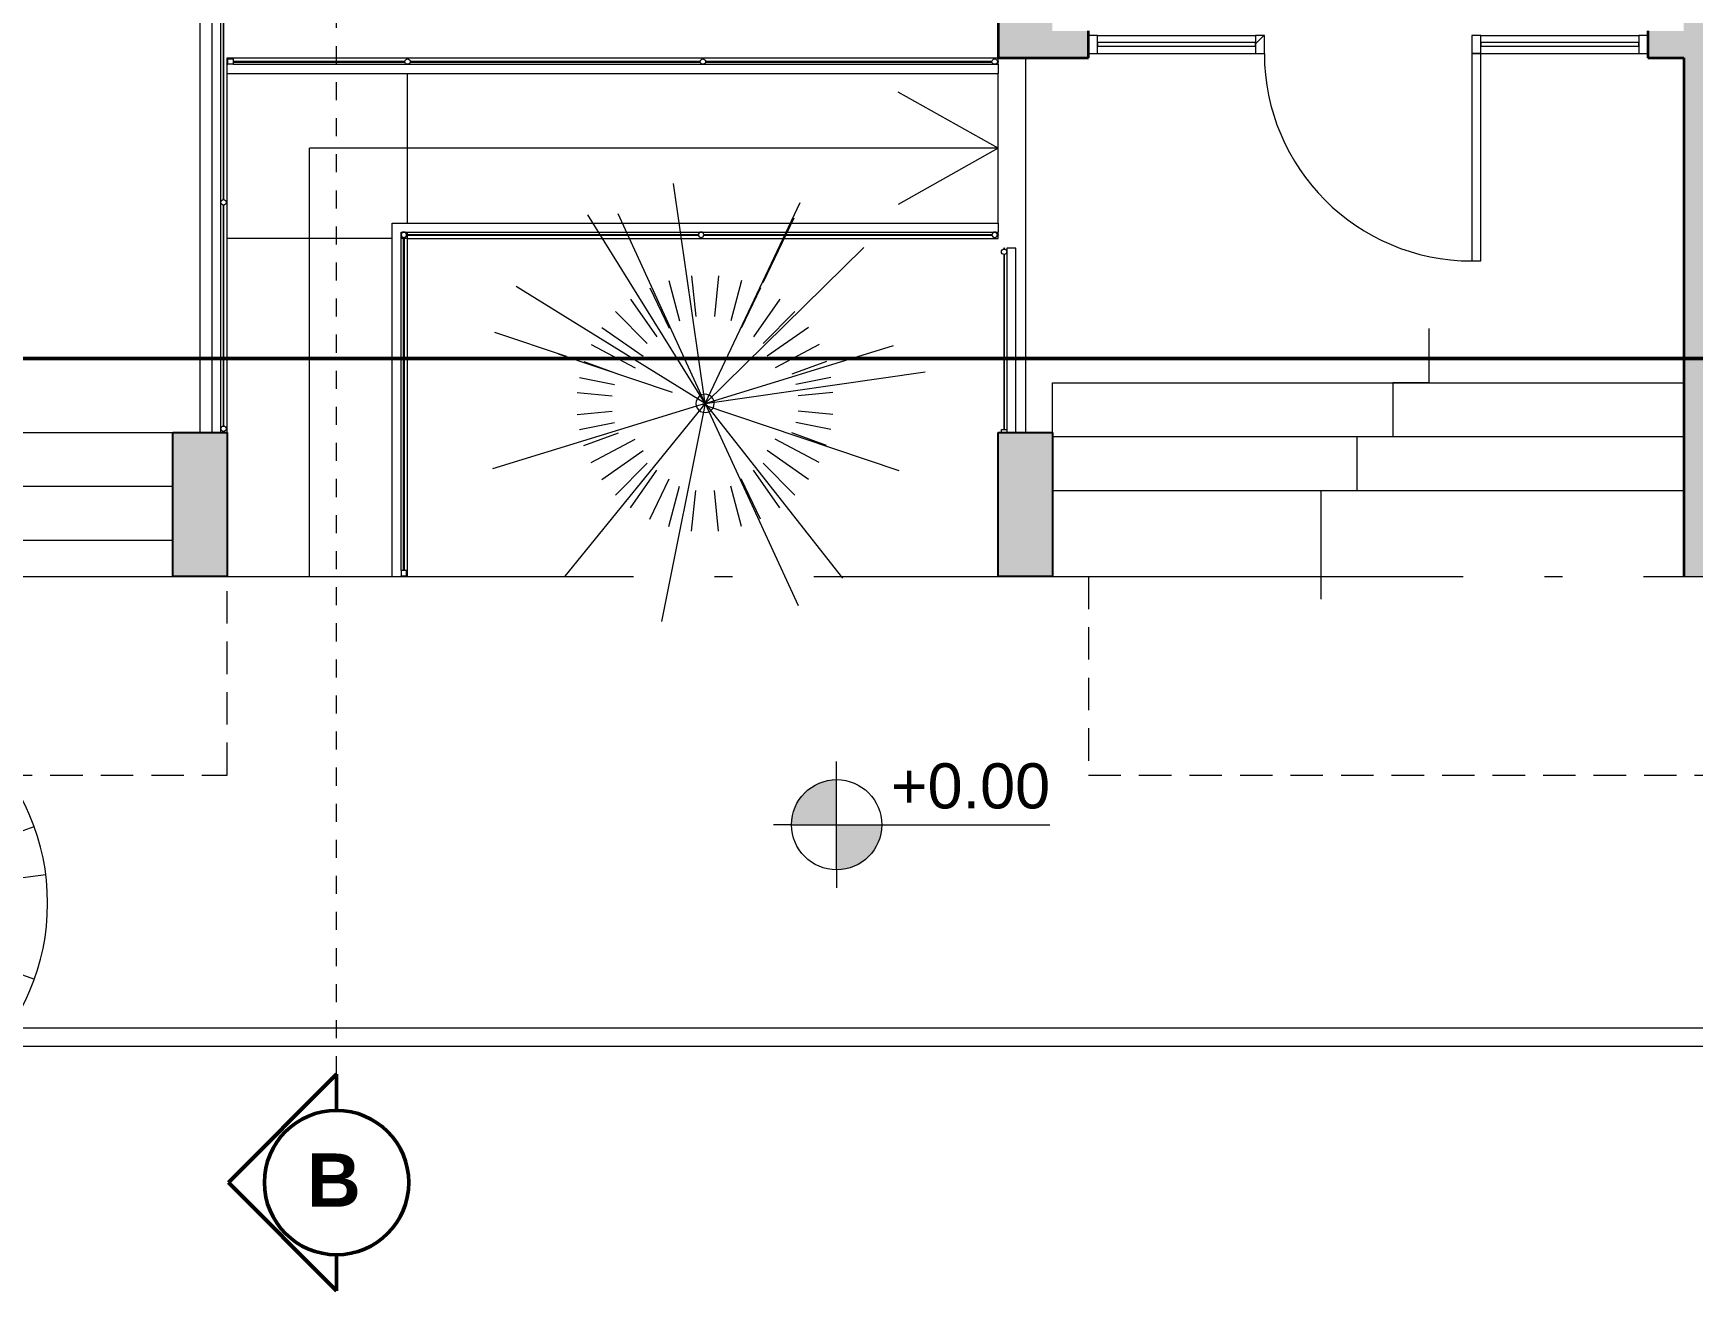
# Model space of a CAD drawing. Header units: metres. Extents: x 42 to 294, y -52 to 32.
# Drawn here: x 59.83 to 69.03, y 3.96 to 10.93 of the extents above; entities that cross this region are included whole.
import ezdxf

# ---------------------------------------------------------------- set-up
doc = ezdxf.new("R2010")
doc.units = ezdxf.units.M
doc.header["$LTSCALE"] = 0.15
for name, pattern in [('ACAD_ISO02W100', [15, 12, -3]), ('ACAD_ISO04W100', [30, 24, -3, 0, -3]), ('Trazo punto', [0.015875, 0.00635, -0.004763, 0, -0.004763])]:
    doc.linetypes.add(name, pattern=pattern)
doc.layers.get('0').update_dxf_attribs({"lineweight": 20})
for name, color, linetype, lineweight in [('A-----SYP', 6, 'Continuous', 50), ('A-DOORSYM', 1, 'Continuous', 9), ('A-FLORHRM', 1, 'Continuous', 9), ('A-FLOROTM', 6, 'Continuous', 13), ('A-FLORSTM', 2, 'Continuous', 9), ('A-WALL', 2, 'Continuous', 30), ('A-WALLCWM', 6, 'Continuous', 9), ('Accesorios', 4, 'Continuous', 20), ('L-PLNTBEM', 3, 'Continuous', 9), ('PROYECCIONES', 7, 'ACAD_ISO02W100', 9), ('S-COLSPRM', 6, 'Continuous', 9), ('S-GRIDIDM', 1, 'Continuous', 20)]:
    doc.layers.add(name, color=color, linetype=linetype, lineweight=lineweight)
doc.layers.add('Hatch', color=8, linetype='Continuous')
doc.layers.add('MUROS', color=11, linetype='Continuous')
doc.styles.get("Standard").update_dxf_attribs({"font": 'arial.ttf', "height": 0.15})

# ---------------------------------------------------------------- blocks, each defined once
blk = doc.blocks.new('Pilar rectangular hormigón - 300x800 mm-168-01 PBaja')
at = {"layer": 'S-COLSPRM'}
for p, q in [((0.15, 0.4), (-0.15, 0.4)), ((-0.15, 0.4), (-0.15, -0.4)), ((0.15, -0.4), (0.15, 0.4)), ((-0.15, -0.4), (0.15, -0.4))]:
    blk.add_line(p, q, dxfattribs=at)
blk = doc.blocks.new('Barandilla - 30 mm-1-01 PBaja')
at = {"layer": 'A-FLORHRM'}
for p, q in [((-0.015, 0.0008), (-0.015, -0.014)), ((0.015, -0.014), (0.015, 0.0008)), ((-0.015, -0.014), (0.015, -0.014))]:
    blk.add_line(p, q, dxfattribs=at)
blk = doc.blocks.new('Barandilla - 30 mm-2-01 PBaja')
at = {"layer": 'A-FLORHRM'}
for start, end in [(0, 180), (180, 360)]:
    blk.add_arc((0, 0), 0.015, start, end, dxfattribs=at)
blk = doc.blocks.new('Barandilla - Barandilla-167-01 PBaja')
at = {"layer": 'A-FLORHRM'}
for p, q in [((20.6685, -6.1598), (20.6635, -6.1598)), ((20.6635, -6.1598), (20.6635, -6.1652)), ((20.6685, -6.1652), (20.6685, -6.1598)), ((20.731, -6.1598), (20.681, -6.1598)), ((20.681, -6.1598), (20.681, -6.1798)), ((20.731, -7.1807), (20.731, -6.1598)), ((20.6635, -6.1945), (20.6635, -7.1658)), ((20.6685, -7.1658), (20.6685, -6.1945)), ((20.681, -6.1798), (20.681, -7.1658))]:
    blk.add_line(p, q, dxfattribs=at)
at = {"layer": 'A-FLORHRM', "extrusion": (0, 0, -1), "zscale": -1, "rotation": 180}
for name, p in [('Barandilla - 30 mm-2-01 PBaja', (-20.666, -6.1798)), ('Barandilla - 30 mm-1-01 PBaja', (-20.666, -7.1798))]:
    blk.add_blockref(name, p, dxfattribs=at)
blk = doc.blocks.new('Barandilla - 30 mm-3-01 PBaja')
at = {"layer": 'A-FLORHRM'}
for p, q in [((0.015, 0.016), (-0.015, 0.016)), ((-0.015, 0.016), (-0.015, -0.014)), ((0.015, -0.014), (0.015, 0.016)), ((-0.015, -0.014), (0.015, -0.014))]:
    blk.add_line(p, q, dxfattribs=at)
blk = doc.blocks.new('Barandilla - Barandilla-166-01 PBaja')
at = {"layer": 'A-FLORHRM'}
for p, q in [((16.2736, -2.0807), (16.2736, -7.1807)), ((16.3236, -2.0847), (16.3236, -2.0807)), ((16.3236, -3.3557), (16.3236, -2.1147)), ((16.3361, -2.0807), (16.3361, -2.0847)), ((16.3361, -2.1147), (16.3361, -3.341)), ((16.3411, -2.0847), (16.3411, -2.0807)), ((16.3411, -3.341), (16.3411, -2.1147)), ((16.3236, -4.6307), (16.3236, -3.3557)), ((16.3361, -3.3703), (16.3361, -4.616)), ((16.3411, -4.616), (16.3411, -3.3703)), ((16.3236, -5.9057), (16.3236, -4.6307)), ((16.3361, -4.6453), (16.3361, -5.891)), ((16.3411, -5.891), (16.3411, -4.6453)), ((16.3236, -7.1607), (16.3236, -5.9057)), ((16.3361, -5.9203), (16.3361, -7.146)), ((16.3411, -7.146), (16.3411, -5.9203)), ((16.3236, -7.1807), (16.3236, -7.1607)), ((16.3361, -7.1753), (16.3361, -7.1807)), ((16.3411, -7.1807), (16.3411, -7.1753))]:
    blk.add_line(p, q, dxfattribs=at)
at = {"layer": 'A-FLORHRM', "extrusion": (0, 0, -1), "zscale": -1}
for name, p in [('Barandilla - 30 mm-3-01 PBaja', (-16.3386, -2.1007)), ('Barandilla - 30 mm-2-01 PBaja', (-16.3386, -3.3557)), ('Barandilla - 30 mm-2-01 PBaja', (-16.3386, -4.6307)), ('Barandilla - 30 mm-2-01 PBaja', (-16.3386, -5.9057)), ('Barandilla - 30 mm-2-01 PBaja', (-16.3386, -7.1607))]:
    blk.add_blockref(name, p, dxfattribs=at)
blk = doc.blocks.new('Panel de sistema - Acristalado-133-01 PBaja')
at = {"layer": 'A-WALLCWM'}
for p, q in [((0.4375, 0.01), (-0.4375, 0.01)), ((-0.4375, 0.01), (-0.4375, -0.01)), ((0.4375, -0.01), (0.4375, 0.01)), ((-0.4375, -0.01), (0.4375, -0.01))]:
    blk.add_line(p, q, dxfattribs=at)
blk = doc.blocks.new('Sgl Glass _2_ - Puerta vidrio-132-01 PBaja')
at = {"layer": 'A-DOORSYM', "lineweight": 13}
blk.add_line((0.575, -0.05), (0.575, -1.2), dxfattribs=at)
at = {"layer": 'A-DOORSYM'}
blk.add_arc((0.575, -0.05), 1.15, 180, 270, dxfattribs=at)
blk = doc.blocks.new('Panel de sistema - Acristalado-131-01 PBaja')
at = {"layer": 'A-WALLCWM'}
for p, q in [((0.4375, 0.01), (-0.4375, 0.01)), ((-0.4375, 0.01), (-0.4375, -0.01)), ((0.4375, -0.01), (0.4375, 0.01)), ((-0.4375, -0.01), (0.4375, -0.01))]:
    blk.add_line(p, q, dxfattribs=at)
blk = doc.blocks.new('Montante rectangular - Montante rectangular - 5x10 cm Aluminio-147-01 PBaja')
at = {"layer": 'A-WALLCWM'}
h = blk.add_hatch(dxfattribs=at)
h.set_pattern_fill('FP1_1', color=256, style=0, pattern_type=2)
h.set_pattern_definition([(225, (0.211, -0.05), (0.25173, -0.25173), []), (225, (0.211, -0.431), (0.25173, -0.25173), [])])
h.paths.add_polyline_path([(-0.05, -0.05), (0, -0.05), (0, 0.05), (-0.05, 0.05)], flags=0)
at = {"layer": 'A-WALLCWM', "lineweight": 13}
for p, q in [((0, 0.05), (-0.05, 0.05)), ((-0.05, 0.05), (-0.05, -0.05)), ((0, -0.05), (0, 0.05)), ((-0.05, -0.05), (0, -0.05))]:
    blk.add_line(p, q, dxfattribs=at)
blk = doc.blocks.new('Montante rectangular - Montante rectangular - 5x10 cm Aluminio-146-01 PBaja')
at = {"layer": 'A-WALLCWM'}
h = blk.add_hatch(dxfattribs=at)
h.set_pattern_fill('FP1_2', color=256, style=0, pattern_type=2)
h.set_pattern_definition([(315, (-0.242, -0.05), (0.25173, 0.25173), []), (315, (-0.242, -0.431), (0.25173, 0.25173), [])])
h.paths.add_polyline_path([(0, 0.05), (0, -0.05), (-0.05, -0.05), (-0.05, 0.05)], flags=0)
at = {"layer": 'A-WALLCWM', "lineweight": 13}
for p, q in [((-0.05, -0.05), (-0.05, 0.05)), ((-0.05, 0.05), (0, 0.05)), ((0, 0.05), (0, -0.05)), ((0, -0.05), (-0.05, -0.05))]:
    blk.add_line(p, q, dxfattribs=at)
blk = doc.blocks.new('Montante rectangular - Montante rectangular - 5x10 cm Aluminio-145-01 PBaja')
at = {"layer": 'A-WALLCWM'}
h = blk.add_hatch(dxfattribs=at)
h.set_pattern_fill('FP1_3', color=256, style=0, pattern_type=2)
h.set_pattern_definition([(315, (-0.233, -0.05), (0.25173, 0.25173), []), (315, (-0.233, -0.431), (0.25173, 0.25173), [])])
h.paths.add_polyline_path([(0.025, 0.05), (0.025, -0.05), (-0.025, -0.05), (-0.025, 0.05)], flags=0)
at = {"layer": 'A-WALLCWM', "lineweight": 13}
for p, q in [((-0.025, -0.05), (-0.025, 0.05)), ((-0.025, 0.05), (0.025, 0.05)), ((0.025, 0.05), (0.025, -0.05)), ((0.025, -0.05), (-0.025, -0.05))]:
    blk.add_line(p, q, dxfattribs=at)
blk = doc.blocks.new('Montante rectangular - Montante rectangular - 5x10 cm Aluminio-144-01 PBaja')
at = {"layer": 'A-WALLCWM'}
h = blk.add_hatch(dxfattribs=at)
h.set_pattern_fill('FP1_4', color=256, style=0, pattern_type=2)
h.set_pattern_definition([(315, (-0.221, -0.05), (0.25173, 0.25173), []), (315, (-0.221, -0.431), (0.25173, 0.25173), [])])
h.paths.add_polyline_path([(0.025, 0.05), (0.025, -0.05), (-0.025, -0.05), (-0.025, 0.05)], flags=0)
at = {"layer": 'A-WALLCWM', "lineweight": 13}
for p, q in [((-0.025, -0.05), (-0.025, 0.05)), ((-0.025, 0.05), (0.025, 0.05)), ((0.025, 0.05), (0.025, -0.05)), ((0.025, -0.05), (-0.025, -0.05))]:
    blk.add_line(p, q, dxfattribs=at)
blk = doc.blocks.new('RPC Tree - Deciduous - Red Ash - 4_5-152-01 PBaja')
at = {"layer": 'L-PLNTBEM'}
for q in [(-0.1765, 1.2324), (-0.3982, 1.1796), (0.4681, 1.1536), (-0.6262, 1.076), (0.7619, 0.9846), (-0.9764, 0.7724), (-1.04, 0.6844), (1.1704, 0.4245), (1.2348, 0.159), (-1.1923, -0.3582), (-0.9429, -0.8129), (-0.853, -0.9069), (-0.1769, -1.2323), (0.6721, -1.048), (0.8336, -0.9247), (1.1717, -0.4207)]:
    blk.add_line((0, 0), q, dxfattribs=at)
for start, end in [(360, 180), (180, 360)]:
    blk.add_arc((0, 0), 1.245, start, end, dxfattribs=at)
blk = doc.blocks.new('Barandilla - 30 mm-11-01 PBaja')
at = {"layer": 'A-FLORHRM'}
for p, q in [((0.015, 0.016), (-0.015, 0.016)), ((-0.015, 0.016), (-0.015, -0.014)), ((0.015, -0.014), (0.015, 0.016)), ((-0.015, -0.014), (0.015, -0.014))]:
    blk.add_line(p, q, dxfattribs=at)
blk = doc.blocks.new('Barandilla - 30 mm-12-01 PBaja')
at = {"layer": 'A-FLORHRM'}
for start, end in [(0, 180), (180, 360)]:
    blk.add_arc((0, 0), 0.015, start, end, dxfattribs=at)
blk = doc.blocks.new('Barandilla - 30 mm-13-01 PBaja')
at = {"layer": 'A-FLORHRM'}
for start, end in [(0, 180), (180, 360)]:
    blk.add_arc((0, 0), 0.015, start, end, dxfattribs=at)
blk = doc.blocks.new('Barandilla - 30 mm-14-01 PBaja')
at = {"layer": 'A-FLORHRM'}
for start, end in [(0, 180), (180, 360)]:
    blk.add_arc((0, 0), 0.015, start, end, dxfattribs=at)
blk = doc.blocks.new('Barandilla - Barandilla-98-01 PBaja')
at = {"layer": 'A-FLORHRM'}
for p, q in [((17.2736, -6.0207), (20.6336, -6.0207)), ((17.2736, -7.9807), (17.2736, -6.0207)), ((17.3236, -7.9466), (17.3236, -6.0707)), ((17.3236, -6.0707), (20.6336, -6.0707)), ((20.6336, -6.0207), (20.6336, -6.0707)), ((17.3361, -7.9466), (17.3361, -6.1003)), ((17.3411, -7.9466), (17.3411, -6.1003)), ((17.3533, -6.0832), (18.9714, -6.0832)), ((17.3533, -6.0882), (18.9714, -6.0882)), ((19.0008, -6.0832), (20.5989, -6.0832)), ((19.0008, -6.0882), (20.5989, -6.0882)), ((20.6283, -6.0832), (20.6336, -6.0832)), ((20.6283, -6.0882), (20.6336, -6.0882)), ((20.6336, -6.0832), (20.6336, -6.0882)), ((17.3236, -7.9807), (17.2736, -7.9807)), ((17.3236, -7.9807), (17.3236, -7.9766)), ((17.3361, -7.9807), (17.3361, -7.9766)), ((17.3411, -7.9807), (17.3361, -7.9807)), ((17.3411, -7.9807), (17.3411, -7.9766))]:
    blk.add_line(p, q, dxfattribs=at)
for name, p, rotation in [('Barandilla - 30 mm-13-01 PBaja', (17.3386, -6.0857), 180), ('Barandilla - 30 mm-14-01 PBaja', (18.9861, -6.0857), 89.99999999999982), ('Barandilla - 30 mm-12-01 PBaja', (20.6136, -6.0857), 89.99999999999982), ('Barandilla - 30 mm-11-01 PBaja', (17.3386, -7.9607), 180)]:
    blk.add_blockref(name, p, dxfattribs=dict(at, rotation=rotation))
blk = doc.blocks.new('Barandilla - 30 mm-15-01 PBaja')
at = {"layer": 'A-FLORHRM'}
for start, end in [(0, 180), (180, 360)]:
    blk.add_arc((0, 0), 0.015, start, end, dxfattribs=at)
blk = doc.blocks.new('Barandilla - 30 mm-0-01 PBaja')
at = {"layer": 'A-FLORHRM'}
for start, end in [(0, 180), (180, 360)]:
    blk.add_arc((0, 0), 0.015, start, end, dxfattribs=at)
blk = doc.blocks.new('Barandilla - Barandilla-95-01 PBaja')
at = {"layer": 'A-FLORHRM'}
for p, q in [((16.3586, -5.1232), (16.3626, -5.1232)), ((16.3586, -5.1282), (16.3586, -5.1232)), ((16.3586, -5.1282), (16.3626, -5.1282)), ((16.3586, -5.1407), (16.3626, -5.1407)), ((16.3586, -5.1907), (16.3586, -5.1407)), ((16.3926, -5.1232), (17.3439, -5.1232)), ((16.3926, -5.1282), (17.3439, -5.1282)), ((16.3926, -5.1407), (17.3586, -5.1407)), ((17.3586, -5.1407), (20.6336, -5.1407)), ((17.3733, -5.1232), (18.9814, -5.1232)), ((17.3733, -5.1282), (18.9814, -5.1282)), ((19.0108, -5.1232), (20.5989, -5.1232)), ((19.0108, -5.1282), (20.5989, -5.1282)), ((20.6283, -5.1232), (20.6336, -5.1232)), ((20.6283, -5.1282), (20.6336, -5.1282)), ((20.6336, -5.1232), (20.6336, -5.1282)), ((20.6336, -5.1407), (20.6336, -5.1907)), ((16.3586, -5.1907), (17.3586, -5.1907)), ((17.3586, -5.1907), (20.6336, -5.1907))]:
    blk.add_line(p, q, dxfattribs=at)
at = {"layer": 'A-FLORHRM', "extrusion": (0, 0, -1), "zscale": -1, "rotation": 270.0000000000002}
for name, p in [('Barandilla - 30 mm-3-01 PBaja', (-16.3786, -5.1257)), ('Barandilla - 30 mm-15-01 PBaja', (-17.3586, -5.1257)), ('Barandilla - 30 mm-0-01 PBaja', (-18.9961, -5.1257)), ('Barandilla - 30 mm-12-01 PBaja', (-20.6136, -5.1257))]:
    blk.add_blockref(name, p, dxfattribs=at)
blk = doc.blocks.new('RPC Arbusto - Cortadera - 2_44 metros-90-01 PBaja')
at = {"layer": 'L-PLNTBEM'}
for p, q in [((0, 0), (0.2412, 1.2088)), ((0, 0), (-0.5148, 1.12)), ((0, 0), (-0.7619, 0.9689)), ((0, 0), (0.777, 0.9569)), ((-0.2022, 0.6818), (-0.1421, 0.4575)), ((-0.0749, 0.7072), (-0.0513, 0.4819)), ((0.0749, 0.7072), (0.0513, 0.4819)), ((0.2022, 0.6818), (0.1421, 0.4575)), ((-0.4147, 0.5778), (-0.2685, 0.369)), ((-0.307, 0.6415), (-0.1996, 0.4173)), ((0.307, 0.6415), (0.1996, 0.4173)), ((0.4147, 0.5778), (0.2685, 0.369)), ((-0.4969, 0.5089), (-0.322, 0.3316)), ((0.4969, 0.5089), (0.322, 0.3316)), ((-1.076, 0.3726), (0.0171, 0.0065)), ((-0.5726, 0.4218), (-0.3438, 0.2615)), ((0.5726, 0.4218), (0.3438, 0.2615)), ((-0.6319, 0.3263), (-0.3879, 0.1984)), ((0, 0), (1.178, 0.3627)), ((0.6319, 0.3263), (0.3879, 0.1984)), ((-0.6721, 0.2327), (-0.4811, 0.1632)), ((0.6721, 0.2327), (0.4811, 0.1632)), ((-0.6964, 0.1444), (-0.5024, 0.1047)), ((0.6964, 0.1444), (0.5024, 0.1047)), ((0, 0), (-1.22, -0.1758)), ((0, 0), (-1.0434, -0.3213)), ((0, 0), (-0.8794, -0.8637)), ((-0.7086, 0.0609), (-0.515, 0.0429)), ((0, 0), (-0.5275, -1.114)), ((0, 0), (0.483, -1.0507)), ((0, 0), (0.1758, -1.22)), ((0, 0), (0.6512, -1.0465)), ((0, 0), (1.0483, -0.6484)), ((0.7086, 0.0609), (0.515, 0.0429)), ((-0.7086, -0.0609), (-0.515, -0.0429)), ((0.1817, -0.0609), (0.8134, -0.2724)), ((0.7086, -0.0609), (0.515, -0.0429)), ((-0.6964, -0.1444), (-0.5024, -0.1047)), ((-0.6721, -0.2327), (-0.4811, -0.1632)), ((0.6721, -0.2327), (0.4811, -0.1632)), ((0.6964, -0.1444), (0.5024, -0.1047)), ((-0.6319, -0.3263), (-0.3879, -0.1984)), ((-0.5726, -0.4218), (-0.3438, -0.2615)), ((0.5726, -0.4218), (0.3438, -0.2615)), ((0.6319, -0.3263), (0.3879, -0.1984)), ((1.1673, -0.396), (0.7703, -0.2613)), ((-0.4969, -0.5089), (-0.322, -0.3316)), ((0.4969, -0.5089), (0.322, -0.3316)), ((-0.4147, -0.5778), (-0.2685, -0.369)), ((-0.307, -0.6415), (-0.1996, -0.4173)), ((-0.2022, -0.6818), (-0.1421, -0.4575)), ((0.2022, -0.6818), (0.1421, -0.4575)), ((0.307, -0.6415), (0.1996, -0.4173)), ((0.4147, -0.5778), (0.2685, -0.369)), ((-0.0749, -0.7072), (-0.0513, -0.4819)), ((0.0749, -0.7072), (0.0513, -0.4819)), ((-0.4915, -1.0271), (-0.3195, -0.6681))]:
    blk.add_line(p, q, dxfattribs=at)
for start, end in [(360, 180), (180, 360)]:
    blk.add_arc((0, 0), 0.0508, start, end, dxfattribs=at)
blk = doc.blocks.new('Montante rectangular - Montante rectangular - 5x10 cm Aluminio-64-01 PBaja')
at = {"layer": 'A-WALLCWM'}
for p, q in [((21.1836, -4.9807), (22.0586, -4.9807)), ((21.1836, -5.0807), (22.0586, -5.0807))]:
    blk.add_line(p, q, dxfattribs=at)
blk = doc.blocks.new('Sección - Extremo de sección-3896-01 PBaja')
at = {"layer": 'A-----SYP'}
for p, q in [((-0.006, 0.005983), (-0.012, 0)), ((0, 0), (-0.006, 0.005983)), ((-0.012, 0), (-0.01, 0)), ((-0.002, 0), (0, 0))]:
    blk.add_line(p, q, dxfattribs=at)
blk.add_circle((-0.006, 0), 0.004, dxfattribs=at)
blk.add_arc((-0.006, 0), 0.004, 0, 180, dxfattribs=at)

msp = doc.modelspace()

# ---------------------------------------------------------------- hatches: boundary and pattern name
at = {"ltscale": 0.1}
h = msp.add_hatch(color=256, dxfattribs=at)
h.paths.add_polyline_path([(64.287, 6.7941, 0.414214), (64.037, 6.5441), (64.037, 6.5441), (64.287, 6.5441)])
h.paths.add_polyline_path([(64.537, 6.5441), (64.287, 6.5441), (64.287, 6.2941, 0.414214)])
at = {"layer": 'Hatch', "linetype": 'ACAD_ISO04W100'}
h = msp.add_hatch(color=256, dxfattribs=at)
h.paths.add_polyline_path([(60.608, 7.9193), (60.908, 7.9193), (60.908, 8.7193), (60.608, 8.7193)])
h.paths.add_polyline_path([(65.483, 8.7193), (65.183, 8.7193), (65.183, 7.9193), (65.483, 7.9193)])
at = {"layer": 'MUROS', "ltscale": 0.1}
h = msp.add_hatch(color=256, dxfattribs=at)
h.paths.add_polyline_path([(77.608, 21.3693), (77.308, 21.3693), (77.308, 20.9443), (77.608, 20.9443)])
h.paths.add_polyline_path([(77.308, 20.7943), (73.433, 20.7943), (73.433, 20.6443), (77.308, 20.6443)], flags=17)
h.paths.add_polyline_path([(77.608, 20.3443), (77.308, 20.3443), (77.308, 20.0443), (77.408, 20.0443), (77.508, 20.0443), (77.608, 20.0443)])
h.paths.add_polyline_path([(72.633, 20.7943), (70.833, 20.7943), (70.833, 20.8943), (70.683, 20.8943), (70.683, 20.8443), (70.683, 20.7943), (67.333, 20.7943), (67.333, 20.7443), (67.633, 20.7443), (67.633, 20.6443), (68.983, 20.6443), (68.983, 10.9443), (68.783, 10.9443), (68.783, 10.7943), (68.983, 10.7943), (68.983, 9.1283), (69.283, 9.1283), (69.283, 9.8893), (69.133, 9.8893), (69.133, 13.5443), (69.833, 13.5443), (69.833, 13.6943), (69.133, 13.6943), (69.133, 15.4943), (70.633, 15.4943), (70.633, 13.6943), (70.533, 13.6943), (70.533, 13.5443), (70.883, 13.5443), (70.883, 13.6943), (70.833, 13.6943), (70.783, 13.6943), (70.783, 15.4943), (72.958, 15.4943), (72.958, 14.3193), (73.108, 14.3193), (73.108, 15.4943), (77.308, 15.4943), (77.308, 14.3193), (77.608, 14.3193), (77.608, 15.9443), (77.308, 15.9443), (77.308, 15.6443), (70.783, 15.6443), (70.783, 17.5943), (70.533, 17.5943), (70.533, 17.4443), (70.583, 17.4443), (70.633, 17.4443), (70.633, 15.6443), (69.133, 15.6443), (69.133, 17.4443), (69.833, 17.4443), (69.833, 17.5943), (69.133, 17.5943), (69.133, 20.6443), (70.633, 20.6443), (70.633, 18.5693), (70.783, 18.5693), (70.783, 20.6443), (72.633, 20.6443)])
h = msp.add_hatch(color=256, dxfattribs=at)
h.paths.add_polyline_path([(64.483, 15.9693), (64.483, 16.5193), (64.333, 16.5193), (64.333, 16.1193), (62.333, 16.1193), (62.333, 15.9693)])
h.paths.add_polyline_path([(65.483, 14.1193), (65.633, 14.1193), (65.633, 16.4193), (65.483, 16.4193)])
h.paths.add_polyline_path([(65.633, 14.1193), (65.633, 13.8193), (67.033, 13.8193), (67.033, 14.1193)])
h.paths.add_polyline_path([(65.183, 13.4193), (65.483, 13.4193), (65.483, 13.8193), (65.183, 13.8193)])
h.paths.add_polyline_path([(65.183, 10.7943), (65.683, 10.7943), (65.683, 10.9443), (65.483, 10.9443), (65.483, 11.4193), (65.183, 11.4193)])
h = msp.add_hatch(color=256, dxfattribs=at)
h.paths.add_polyline_path([(73.333, 8.2193), (73.333, 7.9193), (73.6097, 7.9193), (74.0003, 8.3099), (73.7882, 8.522), (73.4854, 8.2193)])
h.paths.add_polyline_path([(72.408, 7.9193), (72.733, 7.9193), (72.733, 8.2193), (72.408, 8.2193)])
h.paths.add_polyline_path([(70.508, 8.2193), (70.183, 8.2193), (70.183, 7.9193), (70.508, 7.9193)])
h.paths.add_polyline_path([(69.283, 8.2193), (69.283, 9.1283), (68.983, 9.1283), (68.983, 7.9193), (69.583, 7.9193), (69.583, 8.2193)])

# ---------------------------------------------------------------- linework, layer by layer
for p, q in [((65.183, 10.2943), (64.6273, 10.6055)), ((61.3655, 7.9193), (61.3655, 10.2943)), ((65.183, 10.2943), (61.3655, 10.2943)), ((65.183, 10.2943), (64.6273, 9.983))]:
    msp.add_line(p, q)
at = {"ltscale": 0.1}
for p, q in [((64.287, 6.7941), (64.287, 6.8941)), ((64.287, 6.2941), (64.287, 6.7941)), ((64.037, 6.5441), (63.937, 6.5441)), ((64.037, 6.5441), (65.4689, 6.5441)), ((64.287, 6.2941), (64.287, 6.1941))]:
    msp.add_line(p, q, dxfattribs=at)
msp.add_circle((64.287, 6.5441), 0.25, dxfattribs=at)
at = {"layer": 'A-----SYP', "linetype": 'Trazo punto', "lineweight": 15}
msp.add_line((61.5148, 5.1607), (61.5148, 17.9193), dxfattribs=at)
at = {"layer": 'A-----SYP'}
msp.add_line((78.9078, 9.1283), (51.408, 9.1283), dxfattribs=at)
at = {"layer": 'A-DOORSYM', "ltscale": 0.1}
for p, q in [((67.858, 10.8193), (67.808, 10.8193)), ((67.858, 9.6693), (67.858, 10.8193)), ((67.808, 9.6693), (67.858, 9.6693))]:
    msp.add_line(p, q, dxfattribs=at)
at = {"layer": 'A-FLOROTM'}
for p, q in [((60.758, 8.7193), (60.758, 13.8193)), ((65.333, 10.7943), (65.333, 8.7193)), ((65.483, 8.7193), (65.483, 8.9943)), ((65.483, 8.9943), (68.983, 8.9943)), ((54.508, 8.7193), (60.608, 8.7193)), ((61.283, 7.9176), (61.283, 7.9193)), ((65.483, 7.9193), (65.483, 7.9176)), ((68.983, 7.9176), (68.983, 7.9193)), ((45.7605, 5.4176), (77.608, 5.4176)), ((45.7605, 5.3176), (77.608, 5.3176))]:
    msp.add_line(p, q, dxfattribs=at)
at = {"layer": 'A-FLORSTM'}
for p, q in [((60.908, 10.7768), (60.908, 10.7943)), ((60.908, 10.7943), (61.908, 10.7943)), ((60.908, 10.7593), (60.908, 10.7718)), ((61.908, 10.7893), (61.908, 10.7943)), ((61.908, 10.7943), (65.183, 10.7943)), ((65.183, 10.7768), (65.183, 10.7943)), ((65.183, 10.7593), (65.183, 10.7718)), ((60.908, 9.7943), (60.908, 10.7093)), ((61.908, 9.8793), (61.908, 10.7093)), ((65.183, 9.8793), (65.183, 10.7093)), ((60.908, 8.7193), (60.908, 9.7943)), ((61.823, 9.7943), (60.908, 9.7943)), ((61.8855, 9.7943), (61.873, 9.7943)), ((61.908, 9.7943), (61.8905, 9.7943)), ((61.908, 9.8168), (61.908, 9.8293)), ((61.908, 9.7943), (61.908, 9.8118)), ((61.908, 9.7943), (65.183, 9.7943)), ((61.908, 7.9193), (61.908, 9.7943)), ((65.183, 9.8168), (65.183, 9.8293)), ((65.183, 9.7943), (65.183, 9.8118)), ((68.983, 8.6943), (65.483, 8.6943)), ((60.608, 8.4193), (54.508, 8.4193)), ((68.983, 8.3943), (65.483, 8.3943)), ((60.608, 8.1193), (54.5084, 8.1193)), ((61.8855, 7.9193), (61.873, 7.9193)), ((61.908, 7.9193), (61.8905, 7.9193))]:
    msp.add_line(p, q, dxfattribs=at)
at = {"layer": 'A-WALL', "lineweight": 35}
for p, q in [((65.183, 11.4193), (65.183, 10.7943)), ((65.683, 10.7943), (65.683, 10.9443)), ((68.783, 10.9443), (68.783, 10.7943)), ((65.183, 10.7943), (65.683, 10.7943)), ((68.783, 10.7943), (68.983, 10.7943)), ((68.983, 10.7943), (68.983, 7.9193))]:
    msp.add_line(p, q, dxfattribs=at)
at = {"layer": 'Accesorios'}
for p, q in [((67.5708, 8.9943), (67.5708, 9.2943)), ((67.5708, 8.9943), (67.3708, 8.9943)), ((67.3708, 8.9943), (67.3708, 8.6943)), ((67.3708, 8.6943), (67.1708, 8.6943)), ((67.1708, 8.6943), (67.1708, 8.3943)), ((67.1708, 8.3943), (66.9708, 8.3943)), ((66.9708, 8.3943), (66.9708, 7.7943))]:
    msp.add_line(p, q, dxfattribs=at)
at = {"layer": 'Hatch'}
for p, q in [((60.608, 7.9193), (60.608, 8.7193)), ((60.608, 8.7193), (60.908, 8.7193)), ((60.908, 8.7193), (60.908, 7.9193)), ((65.183, 7.9193), (65.183, 8.7193)), ((65.183, 8.7193), (65.483, 8.7193)), ((65.483, 8.7193), (65.483, 7.9193)), ((60.908, 7.9193), (60.608, 7.9193)), ((65.483, 7.9193), (65.183, 7.9193))]:
    msp.add_line(p, q, dxfattribs=at)
at = {"layer": 'PROYECCIONES', "ltscale": 0.1}
for p, q in [((60.908, 6.8193), (60.908, 7.9193)), ((65.683, 7.9193), (65.683, 6.8193)), ((47.608, 6.8193), (60.908, 6.8193)), ((65.683, 6.8193), (77.108, 6.8193))]:
    msp.add_line(p, q, dxfattribs=at)
at = {"layer": 'S-COLSPRM'}
for p, q in [((60.908, 8.7193), (60.608, 8.7193)), ((60.608, 8.7193), (60.608, 7.9193)), ((60.908, 7.9193), (60.908, 8.7193)), ((60.608, 7.9193), (60.908, 7.9193))]:
    msp.add_line(p, q, dxfattribs=at)
at = {"layer": 'S-GRIDIDM', "linetype": 'ACAD_ISO04W100'}
msp.add_line((45.7605, 7.9193), (77.608, 7.9193), dxfattribs=at)

# ---------------------------------------------------------------- block references
at = {"layer": 'A-----SYP', "xscale": 99.99999999999993, "yscale": 99.99999999999993, "zscale": 99.99999999999993, "rotation": 90}
msp.add_blockref('Sección - Extremo de sección-3896-01 PBaja', (61.5148, 5.1607), dxfattribs=at)
at = {"layer": 'A-FLORHRM'}
for name in ['Barandilla - Barandilla-166-01 PBaja', 'Barandilla - Barandilla-95-01 PBaja', 'Barandilla - Barandilla-98-01 PBaja', 'Barandilla - Barandilla-167-01 PBaja']:
    msp.add_blockref(name, (44.5495, 15.8999), dxfattribs=at)
at = {"layer": 'A-WALLCWM', "rotation": 180}
msp.add_blockref('Montante rectangular - Montante rectangular - 5x10 cm Aluminio-147-01 PBaja', (65.683, 10.8693), dxfattribs=at)
at = {"layer": 'A-WALLCWM'}
for name, p in [('Montante rectangular - Montante rectangular - 5x10 cm Aluminio-64-01 PBaja', (44.5495, 15.8999)), ('Panel de sistema - Acristalado-133-01 PBaja', (66.1705, 10.8693)), ('Montante rectangular - Montante rectangular - 5x10 cm Aluminio-64-01 PBaja', (46.6745, 15.8999)), ('Panel de sistema - Acristalado-131-01 PBaja', (68.2955, 10.8693)), ('Sgl Glass _2_ - Puerta vidrio-132-01 PBaja', (67.233, 10.8693))]:
    msp.add_blockref(name, p, dxfattribs=at)
at = {"layer": 'A-WALLCWM', "extrusion": (0, 0, -1), "rotation": 180}
for name, p in [('Montante rectangular - Montante rectangular - 5x10 cm Aluminio-144-01 PBaja', (-66.633, 10.8693)), ('Montante rectangular - Montante rectangular - 5x10 cm Aluminio-145-01 PBaja', (-67.833, 10.8693)), ('Montante rectangular - Montante rectangular - 5x10 cm Aluminio-146-01 PBaja', (-68.783, 10.8693))]:
    msp.add_blockref(name, p, dxfattribs=at)
at = {"layer": 'L-PLNTBEM', "rotation": 180}
msp.add_blockref('RPC Arbusto - Cortadera - 2_44 metros-90-01 PBaja', (63.558, 8.8793), dxfattribs=at)
at = {"layer": 'L-PLNTBEM'}
msp.add_blockref('RPC Tree - Deciduous - Red Ash - 4_5-152-01 PBaja', (58.668, 6.1093), dxfattribs=at)
at = {"layer": 'S-COLSPRM'}
msp.add_blockref('Pilar rectangular hormigón - 300x800 mm-168-01 PBaja', (65.333, 8.3193), dxfattribs=at)

# ---------------------------------------------------------------- texts
at = {"ltscale": 0.1, "insert": (64.587, 6.8846), "char_height": 0.25, "width": 1.011329, "attachment_point": 1}
msp.add_mtext('{\\fArial|b0|i0|c0|p34;+0.00}', dxfattribs=at)

# ---------------------------------------------------------------- next in the draw order: texts
at = {"layer": 'A-----SYP', "insert": (61.5005, 4.7219), "char_height": 0.29506, "width": 0.162, "attachment_point": 2, "line_spacing_factor": 0.938532, "bg_fill": 3, "box_fill_scale": 1.25, "bg_fill_color": 0, "bg_fill_transparency": 0}
msp.add_mtext('{\\fArial|b1|i0|c0|p34;B}', dxfattribs=at)

doc.saveas('drawing.dxf')
